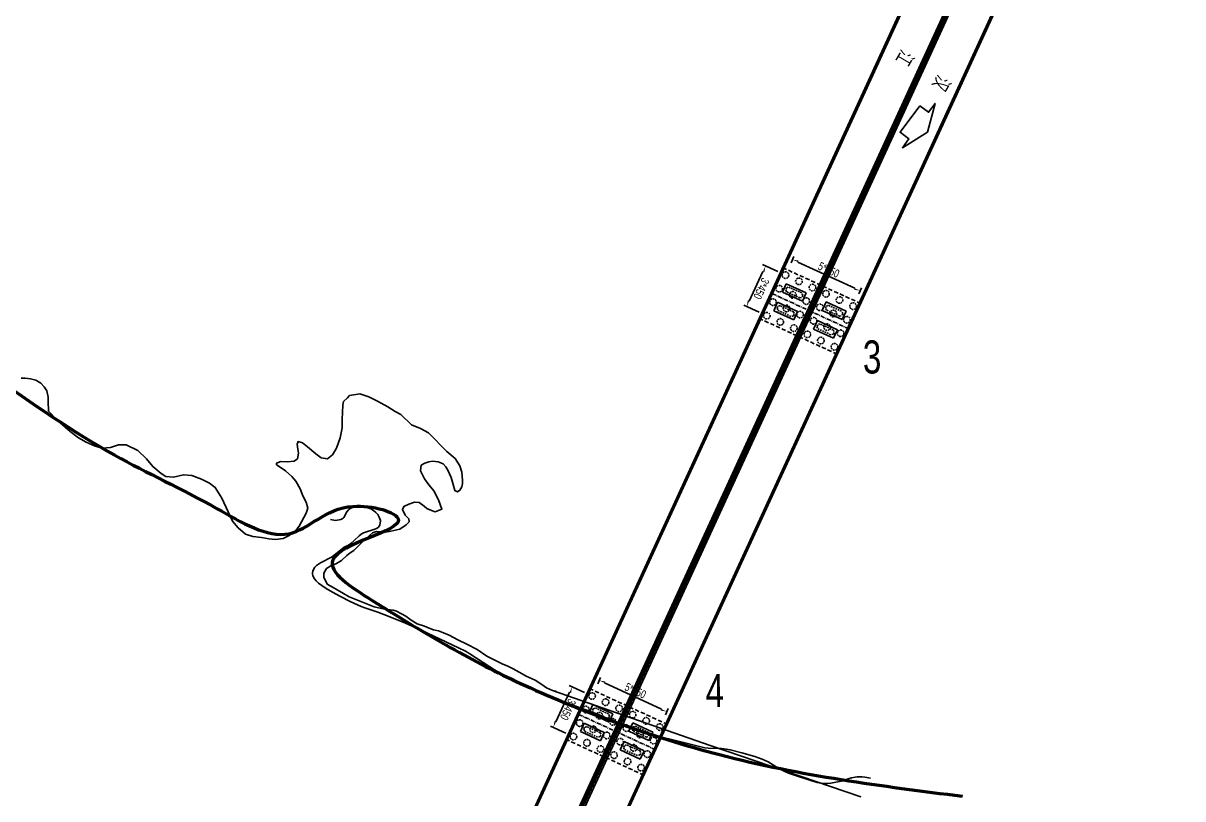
# Model space of a CAD drawing. Header units: millimetres. Extents: x 465729 to 466910, y 3671885 to 3673357.
# Drawn here: x 466079.8 to 466430.3, y 3672153.6 to 3672388 of the extents above; entities that cross this region are included whole.
import ezdxf
from ezdxf.enums import TextEntityAlignment as Align

# ---------------------------------------------------------------- set-up
doc = ezdxf.new("R2010")
doc.units = ezdxf.units.MM
doc.header["$LTSCALE"] = 0.2
doc.linetypes.add('CENTER', pattern=[50.8, 31.75, -6.35, 6.35, -6.35])
doc.linetypes.add('DASHED', pattern=[19.05, 12.7, -6.35])
for name, color, linetype in [('2101012', 251, 'Continuous'), ('7101010', 251, 'Continuous'), ('8101000', 251, '810100'), ('ZJ', 251, 'Continuous'), ('平面(上部)', 3, 'Continuous'), ('平面(分孔线)', 7, 'Continuous'), ('平面(基础)', 2, 'Continuous'), ('平面(墩台身)', 2, 'Continuous'), ('平面(桥宽标注)', 7, 'Continuous'), ('平面(设计线)', 8, 'Continuous')]:
    doc.layers.add(name, color=color, linetype=linetype)
doc.layers.add('阶地', color=251, linetype='Continuous', lineweight=50)
doc.styles.add('BOM_Font', font='enTxt.shx', dxfattribs={"width": 0.75, "bigfont": 'hzTxt.shx'})
doc.styles.add('fsdb', font='fsdb_e.shx', dxfattribs={"width": 0.75, "bigfont": 'fsdb.shx'})
doc.linetypes.add('810100', pattern='A,0,[138,ltypeshp.shx,S=0.04,R=0,X=-0.1,Y=0],-1.6', length=1.6)
doc.linetypes.add('右侧一级阶地', pattern='A,3,[130,ltypeshp.shx,S=0.3,R=0,X=0,Y=0.3],3', length=6)
doc.dimstyles.new('BOM_Dim', dxfattribs={"dimscale": 0.1, "dimtxt": 2.5, "dimasz": 1.8, "dimexe": 1, "dimexo": 3, "dimgap": 0, "dimtad": 1, "dimdec": 1, "dimlfac": 100, "dimzin": 9, "dimdsep": 46, "dimtxsty": 'BOM_Font', "dimblk": 'ArrHalf', "dimblk1": 'ArrHalf', "dimblk2": 'ArrHalf', "dimcen": 0.5, "dimclrd": 7, "dimclre": 7, "dimclrt": 7, "dimaunit": 1, "dimadec": 0, "dimazin": 2, "dimtfac": 1, "dimtdec": 1, "dimtofl": 0, "dimtmove": 2, "dimatfit": 3, "dimfxl": 1, "dimtolj": 1, "dimtzin": 0, "dimarcsym": 0})

# ---------------------------------------------------------------- blocks, each defined once
blk = doc.blocks.new('ArrHalf')
at = {"linetype": 'Continuous'}
blk.add_hatch(color=0, dxfattribs=at).paths.add_polyline_path([(-1, 0), (-1, -0.28), (0, 0)])
blk = doc.blocks.new('*D106')
at = {"layer": 'Defpoints', "color": 0, "linetype": 'Continuous', "transparency": 16777216}
for p in [(465618.73, 3673091.57), (465632.23, 3673091.57), (465632.23, 3673084.92)]:
    blk.add_point(p, dxfattribs=at)
at = {"layer": '平面(桥宽标注)', "color": 7, "linetype": 'Continuous', "lineweight": -2, "transparency": 16777216}
for p, q in [((465618.73, 3673089.07), (465618.73, 3673083.92)), ((465632.23, 3673089.07), (465632.23, 3673083.92)), ((465620.53, 3673084.92), (465630.43, 3673084.92))]:
    blk.add_line(p, q, dxfattribs=at)
at = {"layer": '平面(桥宽标注)', "color": 7, "linetype": 'Continuous', "lineweight": -2, "transparency": 16777216, "xscale": 1.8, "yscale": 1.8, "zscale": 1.8, "rotation": 180}
blk.add_blockref('ArrHalf', (465618.73, 3673084.92), dxfattribs=at)
at = {"layer": '平面(桥宽标注)', "color": 7, "linetype": 'Continuous', "lineweight": -2, "transparency": 16777216, "xscale": 1.8, "yscale": 1.8, "zscale": 1.8}
blk.add_blockref('ArrHalf', (465632.23, 3673084.92), dxfattribs=at)
at = {"layer": '平面(桥宽标注)', "color": 7, "linetype": 'Continuous', "transparency": 16777216, "insert": (465625.48, 3673086.67), "char_height": 2.5, "attachment_point": 5, "style": 'BOM_Font'}
blk.add_mtext('\\A1;3*450', dxfattribs=at)
blk = doc.blocks.new('*D107')
at = {"layer": 'Defpoints', "color": 0, "linetype": 'Continuous', "transparency": 16777216}
for p in [(465617.16, 3673114.07), (465613.58, 3673091.57), (465617.16, 3673091.57)]:
    blk.add_point(p, dxfattribs=at)
at = {"layer": '平面(桥宽标注)', "color": 7, "linetype": 'Continuous', "lineweight": -2, "transparency": 16777216}
for p, q in [((465614.66, 3673114.07), (465612.58, 3673114.07)), ((465613.58, 3673112.27), (465613.58, 3673093.37)), ((465614.66, 3673091.57), (465612.58, 3673091.57))]:
    blk.add_line(p, q, dxfattribs=at)
at = {"layer": '平面(桥宽标注)', "color": 7, "linetype": 'Continuous', "lineweight": -2, "transparency": 16777216, "xscale": 1.8, "yscale": 1.8, "zscale": 1.8}
for p, rotation in [((465613.58, 3673114.07), 90), ((465613.58, 3673091.57), 270)]:
    blk.add_blockref('ArrHalf', p, dxfattribs=dict(at, rotation=rotation))
at = {"layer": '平面(桥宽标注)', "color": 7, "linetype": 'Continuous', "transparency": 16777216, "insert": (465611.83, 3673102.82), "char_height": 2.5, "attachment_point": 5, "rotation": 90, "style": 'BOM_Font'}
blk.add_mtext('\\A1;5*450', dxfattribs=at)
blk = doc.blocks.new('固定墩主线')
at = {"layer": '平面(基础)', "color": 2, "linetype": 'DASHED', "ltscale": 0.5}
for p, q in [((-8.45, -12.95), (-8.45, 12.95)), ((-8.45, 12.95), (8.45, 12.95)), ((8.45, 12.95), (8.45, -12.95)), ((-8.45, -12.95), (8.45, -12.95))]:
    blk.add_line(p, q, dxfattribs=at)
at = {"layer": '平面(基础)', "color": 2, "linetype": 'DASHED', "ltscale": 0.2}
for p, q in [((-3.4, 9.35), (-3.9, 8.85)), ((-3.9, 4.4), (-3.9, 8.85)), ((-3.4, 9.35), (-2.8, 9.35)), ((-2.3, 8.85), (-2.8, 9.35)), ((-2.3, 8.85), (-2.3, 4.4)), ((2.3, 8.85), (2.8, 9.35)), ((2.3, 8.85), (2.3, 4.4)), ((3.4, 9.35), (2.8, 9.35)), ((3.4, 9.35), (3.9, 8.85)), ((3.9, 4.4), (3.9, 8.85)), ((-3.4, 3.9), (-3.9, 4.4)), ((-2.8, 3.9), (-3.4, 3.9)), ((-2.3, 4.4), (-2.8, 3.9)), ((2.3, 4.4), (2.8, 3.9)), ((2.8, 3.9), (3.4, 3.9)), ((3.4, 3.9), (3.9, 4.4)), ((-3.4, -3.9), (-3.9, -4.4)), ((-3.9, -8.85), (-3.9, -4.4)), ((-3.4, -3.9), (-2.8, -3.9)), ((-2.3, -4.4), (-2.8, -3.9)), ((-2.3, -4.4), (-2.3, -8.85)), ((2.3, -4.4), (2.8, -3.9)), ((2.3, -4.4), (2.3, -8.85)), ((3.4, -3.9), (2.8, -3.9)), ((3.4, -3.9), (3.9, -4.4)), ((3.9, -8.85), (3.9, -4.4)), ((-3.4, -9.35), (-3.9, -8.85)), ((-2.8, -9.35), (-3.4, -9.35)), ((-2.3, -8.85), (-2.8, -9.35)), ((2.3, -8.85), (2.8, -9.35)), ((2.8, -9.35), (3.4, -9.35)), ((3.4, -9.35), (3.9, -8.85))]:
    blk.add_line(p, q, dxfattribs=at)
for centre in [(-6.75, 11.25), (-2.25, 11.25), (2.25, 11.25), (6.75, 11.25), (-6.75, 6.75), (-2.25, 6.75), (2.25, 6.75), (6.75, 6.75), (-6.75, 2.25), (-2.25, 2.25), (2.25, 2.25), (6.75, 2.25), (-6.75, -2.25), (-2.25, -2.25), (2.25, -2.25), (6.75, -2.25), (-6.75, -6.75), (-2.25, -6.75), (2.25, -6.75), (6.75, -6.75), (-6.75, -11.25), (-2.25, -11.25), (2.25, -11.25), (6.75, -11.25)]:
    blk.add_circle(centre, 1, dxfattribs=at)
at = {"layer": '平面(墩台身)', "color": 3, "linetype": 'Continuous', "ltscale": 0.05}
for p, q in [((-4.5, 3.3), (-4.5, 9.95)), ((-4.5, 9.95), (-1.7, 9.95)), ((-1.7, 9.95), (-1.7, 3.3)), ((4.5, 9.95), (1.7, 9.95)), ((1.7, 9.95), (1.7, 3.3)), ((4.5, 3.3), (4.5, 9.95)), ((-1.7, 3.3), (-4.5, 3.3)), ((1.7, 3.3), (4.5, 3.3)), ((-4.5, -9.95), (-4.5, -3.3)), ((-4.5, -3.3), (-1.7, -3.3)), ((-1.7, -3.3), (-1.7, -9.95)), ((4.5, -3.3), (1.7, -3.3)), ((1.7, -3.3), (1.7, -9.95)), ((4.5, -9.95), (4.5, -3.3)), ((-1.7, -9.95), (-4.5, -9.95)), ((1.7, -9.95), (4.5, -9.95))]:
    blk.add_line(p, q, dxfattribs=at)
at = {"layer": '平面(桥宽标注)', "color": 7, "linetype": 'Continuous'}
dim = blk.add_linear_dim(base=(-11.8967, -11.25), p1=(-8.3248, 11.25), p2=(-8.3248, -11.25), angle=90, text='5*450', dimstyle='BOM_Dim', override={"dimscale": 1, "dimexo": 2.5, "dimgap": 0.5, "dimpost": '<>', "dimtix": 1}, dxfattribs=at)
dim.commit()
dim.dimension.update_dxf_attribs({"geometry": '*D107', "text_midpoint": (-13.6467, 0), "insert": (-465625.4812, -3673102.8224)})
dim = blk.add_linear_dim(base=(6.75, -17.9054), p1=(-6.75, -11.25), p2=(6.75, -11.25), text='3*450', dimstyle='BOM_Dim', override={"dimscale": 1, "dimexo": 2.5, "dimgap": 0.5, "dimpost": '<>', "dimtix": 1}, dxfattribs=at)
dim.commit()
dim.dimension.update_dxf_attribs({"geometry": '*D106', "text_midpoint": (0, -16.1554), "insert": (-465625.4812, -3673102.8224)})

msp = doc.modelspace()

# ---------------------------------------------------------------- linework, layer by layer
at = {"linetype": 'Continuous'}
msp.add_lwpolyline([(466350.8155, 3672363.1069), (466353.4939, 3672361.1226), (466355.4782, 3672363.8009), (466353.1958, 3672355.1207), (466345.5567, 3672350.4091), (466347.541, 3672353.0875), (466344.8626, 3672355.0718)], close=True, dxfattribs=at)
at = {"layer": '2101012', "linetype": 'Continuous', "elevation": 447.0608, "flags": 128}
msp.add_lwpolyline([(466240.9214, 3672186.1739), (466239.8103, 3672186.3568), (466238.0169, 3672187.1655), (466236.5712, 3672188.1534), (466234.5588, 3672189.4194), (466231.8238, 3672190.6504), (466230.6058, 3672191.3339), (466227.9172, 3672192.8382), (466226.1317, 3672193.7844), (466224.7648, 3672194.2772), (466220.0147, 3672196.7283), (466217.0298, 3672198.679), (466213.9059, 3672200.3464), (466211.2067, 3672201.6673), (466208.5713, 3672203.0305), (466206.8526, 3672203.8042), (466205.3211, 3672204.3678), (466203.868, 3672204.6969), (466202.5766, 3672205.17), (466201.1115, 3672205.8217), (466198.8653, 3672206.4879), (466197.1209, 3672207.6157), (466195.4701, 3672208.7689), (466194.2098, 3672209.5162), (466192.6942, 3672210.3549), (466191.6188, 3672210.5855), (466189.0187, 3672210.9654), (466185.9292, 3672211.6341), (466178.4071, 3672214.6743), (466176.6396, 3672215.6655), (466173.4787, 3672217.4883), (466171.6814, 3672218.4965), (466170.6533, 3672220.6105), (466170.7093, 3672221.8492), (466171.5366, 3672223.1662), (466172.7815, 3672224.0145), (466174.511, 3672224.7581), (466176.0668, 3672225.6805), (466177.6364, 3672227.108), (466178.7097, 3672227.9048), (466179.7362, 3672228.689), (466181.6046, 3672230.5133), (466183.6142, 3672232.3908), (466185.3904, 3672233.9444), (466186.6573, 3672234.3774), (466187.693, 3672234.2564), (466189.3318, 3672234.2233), (466190.9602, 3672234.5434), (466193.721, 3672235.0896), (466195.5731, 3672236.3629), (466196.4879, 3672237.3375), (466196.3547, 3672238.2192), (466195.2531, 3672239.3253), (466194.4296, 3672240.9981), (466194.8518, 3672241.9398), (466196.425, 3672242.6311), (466198.1466, 3672243.2372), (466199.4753, 3672243.1453), (466201.021, 3672242.0289), (466201.8686, 3672241.3054), (466203.2761, 3672240.7183), (466204.375, 3672240.3636), (466206.3984, 3672241.1517), (466205.4866, 3672243.6882), (466204.0413, 3672246.5468), (466202.4363, 3672248.4947), (466201.1136, 3672250.2882), (466199.9341, 3672252.7022), (466200.1109, 3672254.44), (466201.2068, 3672255.0975), (466202.4217, 3672255.4261), (466203.5235, 3672255.654), (466205.3045, 3672255.4287), (466206.8046, 3672254.8515), (466207.5365, 3672253.9814), (466208.1355, 3672252.9348), (466209.2357, 3672250.7401), (466209.7551, 3672248.5788), (466210.2651, 3672246.7861), (466211.0675, 3672246.3412), (466211.8327, 3672246.8491), (466212.3817, 3672247.8601), (466212.5826, 3672248.9526), (466212.6246, 3672249.9468), (466212.5622, 3672250.9931), (466212.3943, 3672252.3367), (466211.8285, 3672254.2247), (466210.4065, 3672256.4226), (466207.9238, 3672258.5744), (466202.3624, 3672264.1734), (466199.8921, 3672265.5424), (466197.2356, 3672266.673), (466193.9802, 3672269.7165), (466192.2903, 3672270.6572), (466190.0896, 3672272.049), (466186.9324, 3672273.8027), (466184.3218, 3672275.0648), (466181.5577, 3672275.9907), (466178.5008, 3672275.4961), (466177.8348, 3672274.8395), (466176.6612, 3672273.7393), (466176.4245, 3672272.547), (466176.336, 3672270.4053), (466176.2934, 3672268.305), (466176.2065, 3672265.769), (466175.6753, 3672262.6865), (466174.5739, 3672259.5896), (466173.2875, 3672257.5753), (466171.7794, 3672256.3609), (466169.9318, 3672256.6314), (466168.3074, 3672257.8321), (466165.745, 3672259.9571), (466164.2516, 3672261.151), (466162.9384, 3672261.591), (466162.6369, 3672260.8401), (466162.7994, 3672259.3205), (466163.0629, 3672258.0586), (466162.7371, 3672256.411), (466161.7803, 3672255.6938), (466159.601, 3672255.4776), (466157.7191, 3672255.5089), (466156.4056, 3672255.0948), (466156.4441, 3672254.5672), (466157.2483, 3672254.022), (466159.1085, 3672252.7216), (466161.0347, 3672251.0017), (466162.2777, 3672249.6235), (466163.5826, 3672247.3224), (466164.37, 3672245.1794), (466165.3861, 3672243.2216), (466165.8179, 3672241.4035), (466165.3264, 3672239.9396), (466163.2407, 3672236.0174), (466162.2317, 3672234.7116), (466160.2492, 3672233.215), (466158.4041, 3672232.2589), (466156.0915, 3672232.0058), (466154.0864, 3672232.1968), (466151.849, 3672232.553), (466149.2162, 3672232.8859), (466147.0624, 3672233.5882), (466144.8371, 3672235.455), (466143.083, 3672237.5383), (466139.8246, 3672244.4298), (466137.8692, 3672247.7062), (466136.1837, 3672248.9976), (466133.7051, 3672250.1985), (466130.8267, 3672251.2886), (466128.2974, 3672251.5066), (466125.2174, 3672250.8113), (466122.9055, 3672250.9961), (466121.5296, 3672251.9212), (466119.0339, 3672254.0647), (466117.0933, 3672256.3548), (466114.4662, 3672258.9212), (466111.0031, 3672260.567), (466108.6407, 3672260.6231), (466106.2333, 3672259.8055), (466103.793, 3672259.6247), (466101.5451, 3672260.2005), (466098.8492, 3672261.4345), (466096.5476, 3672262.6701), (466094.0407, 3672264.5951), (466090.2056, 3672267.9465), (466087.4587, 3672270.7381), (466087.3542, 3672273.8096), (466087.3835, 3672274.9732), (466086.9292, 3672276.8669), (466086.1345, 3672278.1036), (466085.2095, 3672279.1938), (466083.633, 3672280.1336), (466082.0312, 3672280.5841), (466080.4763, 3672280.7562), (466079.25, 3672280.7581)], dxfattribs=at)
at = {"layer": '7101010', "linetype": 'Continuous', "elevation": 448}
msp.add_lwpolyline([(466335.9366, 3672159.8092), (466334.2521, 3672160.1239), (466333.4024, 3672160.2207), (466331.9464, 3672160.2067), (466330.2082, 3672159.9652), (466329.4759, 3672159.747), (466328.0571, 3672159.2227), (466327.1054, 3672158.9782), (466323.9501, 3672158.356), (466322.9217, 3672158.2082), (466322.245, 3672158.1774), (466320.9104, 3672158.3227), (466319.7969, 3672158.5542), (466317.9413, 3672159.0974), (466313.5673, 3672160.5272), (466311.1364, 3672161.3936), (466309.802, 3672161.9688), (466308.2405, 3672162.8017), (466304.9814, 3672164.7387), (466303.2067, 3672165.5292), (466300.9691, 3672166.3393), (466297.0176, 3672167.5273), (466293.5603, 3672168.4082), (466292.3551, 3672168.6398), (466290.9273, 3672168.7882), (466286.8986, 3672168.8994), (466285.8507, 3672169.0523), (466281.0453, 3672170.1962), (466268.0469, 3672173.4513), (466267.0113, 3672173.7698), (466261.7247, 3672175.6025), (466259.7212, 3672176.3833), (466254.392, 3672178.7524), (466252.964, 3672179.3548), (466249.3377, 3672180.742), (466241.6285, 3672183.4645), (466236.7204, 3672185.5239), (466229.4359, 3672188.4193), (466227.8919, 3672189.1341), (466225.9488, 3672190.2488), (466220.8742, 3672193.4513), (466214.8018, 3672197.4118), (466213.5287, 3672198.1796), (466211.4415, 3672199.2173), (466200.1048, 3672204.5519), (466195.3528, 3672206.662), (466190.6557, 3672208.6133), (466187.0028, 3672210.0211), (466183.1419, 3672211.2867), (466181.9929, 3672211.7352), (466178.6577, 3672213.28), (466175.7311, 3672214.7465), (466173.2997, 3672216.0559), (466171.3979, 3672217.173), (466170.0779, 3672218.05), (466169.1242, 3672218.7804), (466168.3782, 3672219.4526), (466167.8893, 3672220.0406), (466167.551, 3672220.6018), (466167.3385, 3672221.1076), (466167.2545, 3672221.4971), (466167.2425, 3672221.8768), (466167.3487, 3672222.4336), (466167.5433, 3672222.8983), (466167.9902, 3672223.6184), (466168.5343, 3672224.1525), (466169.7238, 3672224.8989), (466173.1907, 3672226.7609), (466176.3477, 3672229.2658), (466176.8937, 3672229.6298), (466177.9079, 3672230.1858), (466178.8453, 3672230.8187), (466179.8617, 3672231.7025), (466181.3895, 3672233.1317), (466181.9495, 3672233.5679), (466182.7092, 3672233.9501), (466186.0766, 3672235.0533), (466186.659, 3672235.2992), (466187.1079, 3672235.6377), (466187.4833, 3672236.0703), (466187.6419, 3672236.389), (466187.8308, 3672237.4973), (466187.8107, 3672237.7554), (466187.4521, 3672238.7368), (466187.0178, 3672239.5097), (466186.4422, 3672240.1662), (466185.7532, 3672240.7194), (466184.9007, 3672241.2087), (466184.0373, 3672241.5887), (466182.8602, 3672241.9486), (466181.829, 3672242.1161), (466181.0086, 3672242.1323), (466180.3105, 3672242.0284), (466179.6652, 3672241.8336), (466178.7104, 3672241.3621), (466178.2492, 3672241.0535), (466178.0207, 3672240.8367), (466177.6447, 3672240.2983), (466176.7039, 3672238.6084), (466176.5334, 3672238.3902), (466176.2528, 3672238.1991), (466175.8185, 3672238.0261), (466174.1988, 3672237.7419), (466172.702, 3672238.0615)], dxfattribs=at)
at = {"layer": '8101000', "linetype": '810100', "elevation": 447.0608, "flags": 128}
msp.add_lwpolyline([(466239.8103, 3672186.3568), (466287.4452, 3672169.7355), (466332.9694, 3672154.2329), (466332.9694, 3672154.2329)], dxfattribs=at)
at = {"layer": '平面(上部)', "linetype": 'Continuous', "ltscale": 0.09}
for points in [[(466396.8109, 3672504.5891), (466214.8132, 3672108.3911)], [(466397.2652, 3672504.3804), (466215.2675, 3672108.1824)], [(466407.9426, 3672499.4756), (466225.9449, 3672103.2777)], [(466408.397, 3672499.2669), (466226.3992, 3672103.0689)], [(466408.8513, 3672499.0582), (466226.8536, 3672102.8602)], [(466409.3057, 3672498.8495), (466227.308, 3672102.6515)], [(466419.983, 3672493.9447), (466237.9853, 3672097.7468)], [(466420.4374, 3672493.736), (466238.4397, 3672097.5381)]]:
    msp.add_lwpolyline(points, dxfattribs=at)
at = {"layer": '平面(分孔线)', "linetype": 'CENTER', "ltscale": 0.2}
for p, q in [((466329.4385, 3672295.637), (466305.812, 3672306.4901)), ((466270.9989, 3672168.4175), (466247.3724, 3672179.2706))]:
    msp.add_line(p, q, dxfattribs=at)
at = {"layer": '平面(设计线)', "linetype": 'CENTER', "ltscale": 0.09}
msp.add_lwpolyline([(466430.3303, 3672546.4155), (466224.2628, 3672097.8191)], dxfattribs=at)
at = {"layer": '阶地', "linetype": '右侧一级阶地', "ltscale": 5}
msp.add_open_spline([(465836.907, 3672504.417), (465840.0045, 3672495.8289), (465846.6423, 3672477.4248), (465863.4503, 3672454.4332), (465880.0851, 3672433.9835), (465898.9111, 3672414.0761), (465916.0231, 3672386.4177), (465944.7615, 3672372.4947), (465975.4012, 3672352.9322), (466014.9793, 3672323.0224), (466060.465, 3672288.2501), (466104.6599, 3672257.7388), (466133.8513, 3672244.5456), (466160.8322, 3672227.9701), (466174.2305, 3672245.6912), (466205.1016, 3672236.6387), (466162.1428, 3672228.2733), (466201.0708, 3672203.4441), (466231.0505, 3672186.5283), (466294.5649, 3672163.1397), (466339.3497, 3672157.4618), (466363.7444, 3672154.369)], degree=3, knots=[0, 0, 0, 0, 27.26219169, 58.42237127, 84.65785796, 106.40651033, 140.71113935, 179.77252475, 199.35816693, 250.14497686, 327.97704434, 372.73066787, 407.69163877, 430.59005172, 451.73195623, 465.98192214, 489.27103298, 506.33368478, 559.22024611, 621.54185504, 696.10354772, 696.10354772, 696.10354772, 696.10354772], dxfattribs=at)

# ---------------------------------------------------------------- block references
at = {"linetype": 'Continuous', "rotation": 245.3278164652963}
for p in [(466317.6253, 3672301.0636), (466259.1856, 3672173.844)]:
    msp.add_blockref('固定墩主线', p, dxfattribs=at)

# ---------------------------------------------------------------- texts
at = {"layer": 'Defpoints', "color": 7, "linetype": 'Continuous', "style": 'BOM_Font', "width": 0.75}
for s, p in [('3', (466336.4565, 3672282.1562, -58)), ('4', (466288.9266, 3672181.3129, -58))]:
    msp.add_text(s, height=10, rotation=0.531021, dxfattribs=at).set_placement(p, align=Align.CENTER)
at = {"layer": 'ZJ', "color": 2, "style": 'fsdb', "width": 0.85}
for s, p in [('江', (466345.0426, 3672380.5421, -1.2232)), ('汉', (466356.1265, 3672372.8907, -1.2232))]:
    msp.add_text(s, height=5, rotation=240, dxfattribs=at).set_placement(p)

doc.saveas('drawing.dxf')
